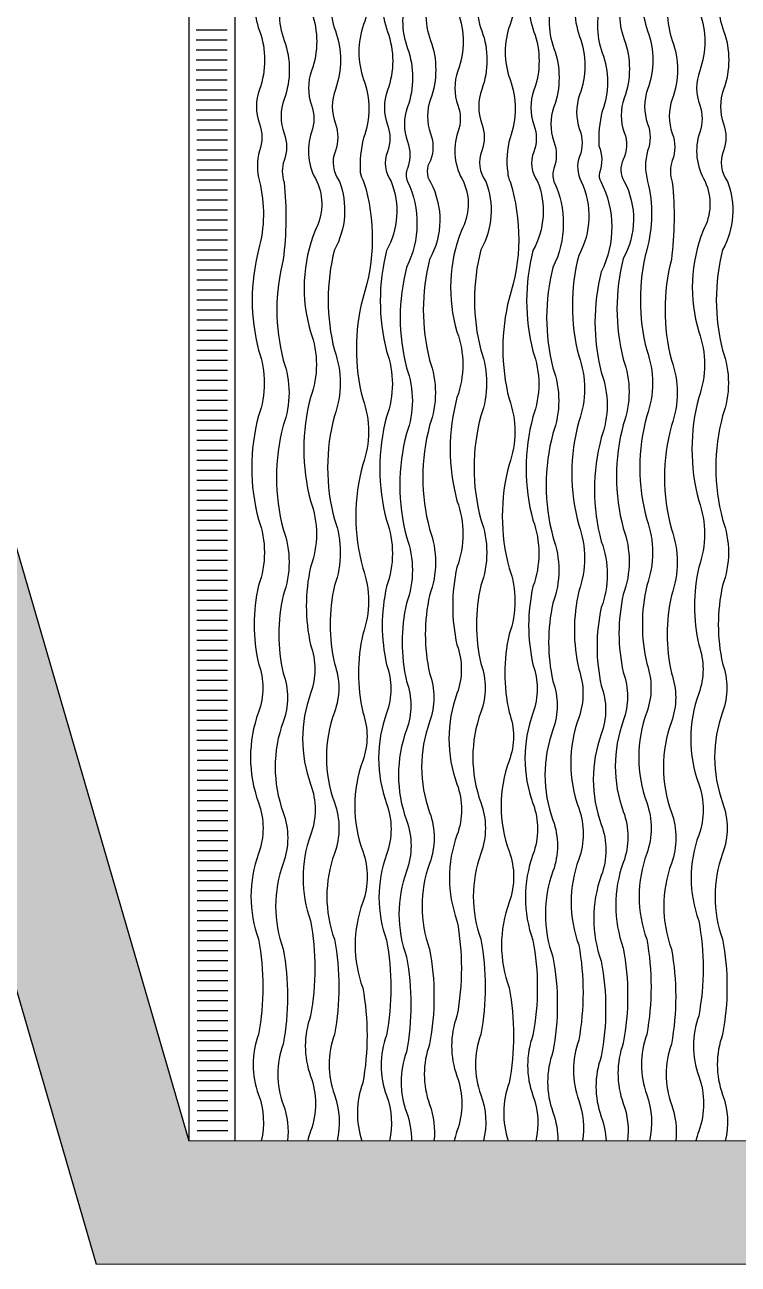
# Model space of a CAD drawing. Header units: metres. Extents: x -442 to 316, y -503 to 125.
# Drawn here: x -22.815 to -20.5, y -20.13 to -16.108 of the extents above; entities that cross this region are included whole.
import ezdxf

# ---------------------------------------------------------------- set-up
doc = ezdxf.new("R2010")
doc.units = ezdxf.units.M
doc.layers.add('FLOATING-WINDOWS', color=2, linetype='Continuous', plot=False)
for name, color, linetype in [('SRAFA', 251, 'Continuous'), ('ZARIZOVAKY', 251, 'Continuous'), ('ZDIVO', 1, 'Continuous')]:
    doc.layers.add(name, color=color, linetype=linetype)

msp = doc.modelspace()

# ---------------------------------------------------------------- hatches: boundary and pattern name
at = {"layer": 'SRAFA', "linetype": 'Continuous', "lineweight": 0}
msp.add_hatch(color=256, dxfattribs=at).paths.add_polyline_path([(-23.53234, -7.535777), (-23.53234, -7.935777), (-25.180584, -7.935777), (-25.180584, -8.035777), (-23.53234, -8.035777), (-23.53234, -8.635777), (-23.53234, -10.315777), (-24.13234, -10.315777), (-24.13234, -10.615777), (-18.63234, -10.615777), (-18.63234, -19.730238), (-22.28234, -19.730238), (-23.176403, -16.659124), (-23.560907, -16.769383), (-22.583758, -20.130238), (-18.23234, -20.130238), (-18.23234, -10.315777), (-23.23234, -10.315777), (-23.23234, -7.535777)])

# ---------------------------------------------------------------- linework, layer by layer
at = {"layer": 'FLOATING-WINDOWS', "linetype": 'Continuous', "lineweight": 0, "flags": 128}
msp.add_lwpolyline([(-25.738807, -9.515582), (-23.53234, -9.515582), (-23.53234, -10.315777), (-24.13234, -10.315777), (-24.13234, -10.615777), (-18.63234, -10.615777), (-18.63234, -19.730238), (-22.28234, -19.730238), (-23.176403, -16.659124), (-23.406579, -16.724055), (-24.19839, -13.917132, 0.46797345), (-25.123326, -13.437702), (-25.584384, -10.615777), (-25.559053, -10.615777), (-25.738807, -9.515582)], format="xyb", close=True, dxfattribs=at)
at = {"layer": 'FLOATING-WINDOWS', "linetype": 'Continuous', "lineweight": 0}
msp.add_lwpolyline([(-22.13234, -10.615777), (-18.63234, -10.615777), (-18.63234, -19.730238), (-22.13234, -19.730238)], close=True, dxfattribs=at)
at = {"layer": 'SRAFA', "linetype": 'Continuous'}
for p, q in [((-22.13234, -19.730238), (-22.13234, -12.52013)), ((-22.258447, -16.123815), (-22.158447, -16.123815)), ((-22.258447, -16.156293), (-22.158447, -16.156293)), ((-22.258447, -16.188772), (-22.158447, -16.188772)), ((-22.258447, -16.221251), (-22.158447, -16.221251)), ((-22.258447, -16.25373), (-22.158447, -16.25373)), ((-22.258447, -16.286208), (-22.158447, -16.286208)), ((-22.258447, -16.318687), (-22.158447, -16.318687)), ((-22.258447, -16.351166), (-22.158447, -16.351166)), ((-22.258447, -16.383645), (-22.158447, -16.383645)), ((-22.25734, -16.416124), (-22.15734, -16.416124)), ((-22.25734, -16.448602), (-22.15734, -16.448602)), ((-22.25734, -16.481081), (-22.15734, -16.481081)), ((-22.25734, -16.51356), (-22.15734, -16.51356)), ((-22.25734, -16.546039), (-22.15734, -16.546039)), ((-22.25734, -16.578517), (-22.15734, -16.578517)), ((-22.25734, -16.610996), (-22.15734, -16.610996)), ((-22.25734, -16.643475), (-22.15734, -16.643475)), ((-22.25734, -16.675954), (-22.15734, -16.675954)), ((-22.25734, -16.708432), (-22.15734, -16.708432)), ((-22.25734, -16.740911), (-22.15734, -16.740911)), ((-22.25734, -16.77339), (-22.15734, -16.77339)), ((-22.25734, -16.805869), (-22.15734, -16.805869)), ((-22.25734, -16.838347), (-22.15734, -16.838347)), ((-22.25734, -16.870826), (-22.15734, -16.870826)), ((-22.25734, -16.903305), (-22.15734, -16.903305)), ((-22.25734, -16.935784), (-22.15734, -16.935784)), ((-22.25734, -16.968263), (-22.15734, -16.968263)), ((-22.25734, -17.000741), (-22.15734, -17.000741)), ((-22.25734, -17.03322), (-22.15734, -17.03322)), ((-22.25734, -17.065699), (-22.15734, -17.065699)), ((-22.25734, -17.098178), (-22.15734, -17.098178)), ((-22.25734, -17.130656), (-22.15734, -17.130656)), ((-22.25734, -17.163135), (-22.15734, -17.163135)), ((-22.25734, -17.195614), (-22.15734, -17.195614)), ((-22.25734, -17.228093), (-22.15734, -17.228093)), ((-22.25734, -17.260571), (-22.15734, -17.260571)), ((-22.25734, -17.29305), (-22.15734, -17.29305)), ((-22.25734, -17.325529), (-22.15734, -17.325529)), ((-22.25734, -17.358008), (-22.15734, -17.358008)), ((-22.25734, -17.390487), (-22.15734, -17.390487)), ((-22.25734, -17.422965), (-22.15734, -17.422965)), ((-22.25734, -17.455444), (-22.15734, -17.455444)), ((-22.25734, -17.487923), (-22.15734, -17.487923)), ((-22.25734, -17.520402), (-22.15734, -17.520402)), ((-22.25734, -17.55288), (-22.15734, -17.55288)), ((-22.25734, -17.585359), (-22.15734, -17.585359)), ((-22.25734, -17.617838), (-22.15734, -17.617838)), ((-22.25734, -17.650317), (-22.15734, -17.650317)), ((-22.25734, -17.682795), (-22.15734, -17.682795)), ((-22.25734, -17.715274), (-22.15734, -17.715274)), ((-22.25734, -17.747753), (-22.15734, -17.747753)), ((-22.25734, -17.780232), (-22.15734, -17.780232)), ((-22.25734, -17.812711), (-22.15734, -17.812711)), ((-22.25734, -17.845189), (-22.15734, -17.845189)), ((-22.25734, -17.877668), (-22.15734, -17.877668)), ((-22.25734, -17.910147), (-22.15734, -17.910147)), ((-22.25734, -17.942626), (-22.15734, -17.942626)), ((-22.25734, -17.975104), (-22.15734, -17.975104)), ((-22.25734, -18.007583), (-22.15734, -18.007583)), ((-22.25734, -18.040062), (-22.15734, -18.040062)), ((-22.25734, -18.072541), (-22.15734, -18.072541)), ((-22.25734, -18.105019), (-22.15734, -18.105019)), ((-22.25734, -18.137498), (-22.15734, -18.137498)), ((-22.25734, -18.169977), (-22.15734, -18.169977)), ((-22.25734, -18.202456), (-22.15734, -18.202456)), ((-22.25734, -18.234934), (-22.15734, -18.234934)), ((-22.25734, -18.267413), (-22.15734, -18.267413)), ((-22.25734, -18.299892), (-22.15734, -18.299892)), ((-22.25734, -18.332371), (-22.15734, -18.332371)), ((-22.25734, -18.36485), (-22.15734, -18.36485)), ((-22.25734, -18.397328), (-22.15734, -18.397328)), ((-22.25734, -18.429807), (-22.15734, -18.429807)), ((-22.256234, -18.462286), (-22.156234, -18.462286)), ((-22.256234, -18.494765), (-22.156234, -18.494765)), ((-22.256234, -18.527243), (-22.156234, -18.527243)), ((-22.256234, -18.559722), (-22.156234, -18.559722)), ((-22.256234, -18.592201), (-22.156234, -18.592201)), ((-22.256234, -18.62468), (-22.156234, -18.62468)), ((-22.256234, -18.657158), (-22.156234, -18.657158)), ((-22.256234, -18.689637), (-22.156234, -18.689637)), ((-22.256234, -18.722116), (-22.156234, -18.722116)), ((-22.256234, -18.754595), (-22.156234, -18.754595)), ((-22.256234, -18.787074), (-22.156234, -18.787074)), ((-22.256234, -18.819552), (-22.156234, -18.819552)), ((-22.256234, -18.852031), (-22.156234, -18.852031)), ((-22.256234, -18.88451), (-22.156234, -18.88451)), ((-22.256234, -18.916989), (-22.156234, -18.916989)), ((-22.256234, -18.949467), (-22.156234, -18.949467)), ((-22.256234, -18.981946), (-22.156234, -18.981946)), ((-22.256234, -19.014425), (-22.156234, -19.014425)), ((-22.256234, -19.046904), (-22.156234, -19.046904)), ((-22.256234, -19.079382), (-22.156234, -19.079382)), ((-22.256234, -19.111861), (-22.156234, -19.111861)), ((-22.256234, -19.14434), (-22.156234, -19.14434)), ((-22.256234, -19.176819), (-22.156234, -19.176819)), ((-22.256234, -19.209298), (-22.156234, -19.209298)), ((-22.256234, -19.241776), (-22.156234, -19.241776)), ((-22.256234, -19.274255), (-22.156234, -19.274255)), ((-22.256234, -19.306734), (-22.156234, -19.306734)), ((-22.256234, -19.339213), (-22.156234, -19.339213)), ((-22.256234, -19.371691), (-22.156234, -19.371691)), ((-22.256234, -19.40417), (-22.156234, -19.40417)), ((-22.256234, -19.436649), (-22.156234, -19.436649)), ((-22.256234, -19.469128), (-22.156234, -19.469128)), ((-22.256234, -19.501606), (-22.156234, -19.501606)), ((-22.256234, -19.534085), (-22.156234, -19.534085)), ((-22.256234, -19.566564), (-22.156234, -19.566564)), ((-22.256234, -19.599043), (-22.156234, -19.599043)), ((-22.256234, -19.631522), (-22.156234, -19.631522)), ((-22.256234, -19.664), (-22.156234, -19.664)), ((-22.256234, -19.696479), (-22.156234, -19.696479))]:
    msp.add_line(p, q, dxfattribs=at)
at = {"layer": 'SRAFA', "linetype": 'Continuous', "flags": 128}
for points in [[(-21.884643, -11.867609, 0.11028975), (-21.884643, -12.120486, -0.1768325), (-21.884643, -12.278203, 0.1768325), (-21.884643, -12.571953, -0.1768325), (-21.884643, -12.737557, 0.1768325), (-21.884643, -13.015461, -0.0913995), (-21.884643, -13.324022, 0.1768325), (-21.884643, -13.519916, -0.1768325), (-21.884643, -13.698472, 0.1768325), (-21.884643, -13.871831, -0.15410988), (-21.884643, -14.184381, 0.1768325), (-21.884643, -14.364914, -0.1768325), (-21.884643, -14.500076, 0.1768325), (-21.884643, -14.713332, -0.1768325), (-21.884643, -15.078585, 0.1768325), (-21.884643, -15.236945, -0.1768325), (-21.884643, -15.519731, 0.1768325), (-21.884643, -15.708126, -0.1768325), (-21.884643, -15.888818, 0.1768325), (-21.884643, -16.066839, -0.1768325), (-21.884643, -16.256871, 0.1768325), (-21.884643, -16.368759, -0.1768325), (-21.884643, -16.456308, 0.22054268), (-21.867116, -16.615777, 5.65506899)], [(-21.715538, -11.870645, -0.1768325), (-21.715538, -12.085535, 0.11028975), (-21.715538, -12.338412, -0.1768325), (-21.715538, -12.496129, 0.1768325), (-21.715538, -12.789879, -0.1768325), (-21.715538, -12.955483, 0.1768325), (-21.715538, -13.233387, -0.0913995), (-21.715538, -13.541948, 0.1768325), (-21.715538, -13.737842, -0.1768325), (-21.715538, -13.916398, 0.1768325), (-21.715538, -14.089757, -0.15410988), (-21.715538, -14.402307, 0.1768325), (-21.715538, -14.58284, -0.1768325), (-21.715538, -14.718002, 0.1768325), (-21.715538, -14.931258, -0.1768325), (-21.715538, -15.296511, 0.1768325), (-21.715538, -15.454871, -0.1768325), (-21.715538, -15.737657, 0.1768325), (-21.715538, -15.926052, -0.1768325), (-21.715538, -16.106744, 0.1768325), (-21.715538, -16.284765, -0.1768325), (-21.715538, -16.474797, 0.0773221), (-21.726588, -16.586685, 0.08286002), (-21.715538, -16.615777, -0.0587582)], [(-21.409591, -11.867609, 0.11028975), (-21.409591, -12.120486, -0.1768325), (-21.409591, -12.278203, 0.1768325), (-21.409591, -12.571953, -0.1768325), (-21.409591, -12.737557, 0.1768325), (-21.409591, -13.015461, -0.0913995), (-21.409591, -13.324022, 0.1768325), (-21.409591, -13.519916, -0.1768325), (-21.409591, -13.698472, 0.1768325), (-21.409591, -13.871831, -0.15410988), (-21.409591, -14.184381, 0.1768325), (-21.409591, -14.364914, -0.1768325), (-21.409591, -14.500076, 0.1768325), (-21.409591, -14.713332, -0.1768325), (-21.409591, -15.078585, 0.1768325), (-21.409591, -15.236945, -0.1768325), (-21.409591, -15.519731, 0.1768325), (-21.409591, -15.708126, -0.1768325), (-21.409591, -15.888818, 0.1768325), (-21.409591, -16.066839, -0.1768325), (-21.409591, -16.256871, 0.1768325), (-21.409591, -16.368759, -0.1768325), (-21.409591, -16.456308, 0.22054268), (-21.392064, -16.615777, 5.65506899)], [(-21.240486, -11.870645, -0.1768325), (-21.240486, -12.085535, 0.11028975), (-21.240486, -12.338412, -0.1768325), (-21.240486, -12.496129, 0.1768325), (-21.240486, -12.789879, -0.1768325), (-21.240486, -12.955483, 0.1768325), (-21.240486, -13.233387, -0.0913995), (-21.240486, -13.541948, 0.1768325), (-21.240486, -13.737842, -0.1768325), (-21.240486, -13.916398, 0.1768325), (-21.240486, -14.089757, -0.15410988), (-21.240486, -14.402307, 0.1768325), (-21.240486, -14.58284, -0.1768325), (-21.240486, -14.718002, 0.1768325), (-21.240486, -14.931258, -0.1768325), (-21.240486, -15.296511, 0.1768325), (-21.240486, -15.454871, -0.1768325), (-21.240486, -15.737657, 0.1768325), (-21.240486, -15.926052, -0.1768325), (-21.240486, -16.106744, 0.1768325), (-21.240486, -16.284765, -0.1768325), (-21.240486, -16.474797, 0.10914305), (-21.248005, -16.586685, 0.11412488), (-21.239888, -16.617711, -0.0587582)], [(-20.625151, -11.867609, 0.11028975), (-20.625151, -12.120486, -0.1768325), (-20.625151, -12.278203, 0.1768325), (-20.625151, -12.571953, -0.1768325), (-20.625151, -12.737557, 0.1768325), (-20.625151, -13.015461, -0.0913995), (-20.625151, -13.324022, 0.1768325), (-20.625151, -13.519916, -0.1768325), (-20.625151, -13.698472, 0.1768325), (-20.625151, -13.871831, -0.15410988), (-20.625151, -14.184381, 0.1768325), (-20.625151, -14.364914, -0.1768325), (-20.625151, -14.500076, 0.1768325), (-20.625151, -14.713332, -0.1768325), (-20.625151, -15.078585, 0.1768325), (-20.625151, -15.236945, -0.1768325), (-20.625151, -15.519731, 0.1768325), (-20.625151, -15.708126, -0.1768325), (-20.625151, -15.888818, 0.1768325), (-20.625151, -16.066839, -0.1768325), (-20.625151, -16.256871, 0.1768325), (-20.625151, -16.368759, -0.1768325), (-20.625151, -16.456308, 0.22054268), (-20.607625, -16.615777, 5.65506899)], [(-22.053571, -11.927826, 0.11028975), (-22.053571, -12.180703, -0.1768325), (-22.053571, -12.338419, 0.1768325), (-22.053571, -12.63217, -0.1768325), (-22.053571, -12.797774, 0.1768325), (-22.053571, -13.075677, -0.0913995), (-22.053571, -13.384239, 0.1768325), (-22.053571, -13.580133, -0.1768325), (-22.053571, -13.758689, 0.1768325), (-22.053571, -13.932047, -0.15410988), (-22.053571, -14.244598, 0.1768325), (-22.053571, -14.425131, -0.1768325), (-22.053571, -14.560293, 0.1768325), (-22.053571, -14.773549, -0.1768325), (-22.053571, -15.138801, 0.1768325), (-22.053571, -15.297162, -0.1768325), (-22.053571, -15.579947, 0.1768325), (-22.053571, -15.768343, -0.1768325), (-22.053571, -15.949034, 0.1768325), (-22.053571, -16.127056, -0.1768325), (-22.053571, -16.317088, 0.1768325), (-22.053571, -16.428975, -0.1768325), (-22.053571, -16.516525, 0.13717421), (-22.053571, -16.615777)], [(-21.807255, -11.927826, 0.11028975), (-21.807255, -12.180703, -0.1768325), (-21.807255, -12.338419, 0.1768325), (-21.807255, -12.63217, -0.1768325), (-21.807255, -12.797774, 0.1768325), (-21.807255, -13.075677, -0.0913995), (-21.807255, -13.384239, 0.1768325), (-21.807255, -13.580133, -0.1768325), (-21.807255, -13.758689, 0.1768325), (-21.807255, -13.932047, -0.15410988), (-21.807255, -14.244598, 0.1768325), (-21.807255, -14.425131, -0.1768325), (-21.807255, -14.560293, 0.1768325), (-21.807255, -14.773549, -0.1768325), (-21.807255, -15.138801, 0.1768325), (-21.807255, -15.297162, -0.1768325), (-21.807255, -15.579947, 0.1768325), (-21.807255, -15.768343, -0.1768325), (-21.807255, -15.949034, 0.1768325), (-21.807255, -16.127056, -0.1768325), (-21.807255, -16.317088, 0.1768325), (-21.807255, -16.428975, -0.1768325), (-21.807255, -16.516525, 0.26246864), (-21.794412, -16.615777)], [(-21.638152, -11.930694, 0.11028975), (-21.638152, -12.183571, -0.1768325), (-21.638152, -12.341287, 0.1768325), (-21.638152, -12.635038, -0.1768325), (-21.638152, -12.800642, 0.1768325), (-21.638152, -13.078545, -0.0913995), (-21.638152, -13.387107, 0.1768325), (-21.638152, -13.583001, -0.1768325), (-21.638152, -13.761557, 0.1768325), (-21.638152, -13.934915, -0.15410988), (-21.638152, -14.247466, 0.1768325), (-21.638152, -14.427999, -0.1768325), (-21.638152, -14.563161, 0.1768325), (-21.638152, -14.776417, -0.1768325), (-21.638152, -15.141669, 0.1768325), (-21.638152, -15.30003, -0.1768325), (-21.638152, -15.582815, 0.1768325), (-21.638152, -15.771211, -0.1768325), (-21.638152, -15.951902, 0.1768325), (-21.638152, -16.129924, -0.1768325), (-21.638152, -16.319956, 0.1768325), (-21.638152, -16.431843, -0.1768325), (-21.638152, -16.519393, 0.25763467), (-21.626421, -16.615777)], [(-21.332203, -11.927826, 0.11028975), (-21.332203, -12.180703, -0.1768325), (-21.332203, -12.338419, 0.1768325), (-21.332203, -12.63217, -0.1768325), (-21.332203, -12.797774, 0.1768325), (-21.332203, -13.075677, -0.0913995), (-21.332203, -13.384239, 0.1768325), (-21.332203, -13.580133, -0.1768325), (-21.332203, -13.758689, 0.1768325), (-21.332203, -13.932047, -0.15410988), (-21.332203, -14.244598, 0.1768325), (-21.332203, -14.425131, -0.1768325), (-21.332203, -14.560293, 0.1768325), (-21.332203, -14.773549, -0.1768325), (-21.332203, -15.138801, 0.1768325), (-21.332203, -15.297162, -0.1768325), (-21.332203, -15.579947, 0.1768325), (-21.332203, -15.768343, -0.1768325), (-21.332203, -15.949034, 0.1768325), (-21.332203, -16.127056, -0.1768325), (-21.332203, -16.317088, 0.1768325), (-21.332203, -16.428975, -0.1768325), (-21.332203, -16.516525, 0.26246864), (-21.31936, -16.615777)], [(-21.1631, -11.930694, 0.11028975), (-21.1631, -12.183571, -0.1768325), (-21.1631, -12.341287, 0.1768325), (-21.1631, -12.635038, -0.1768325), (-21.1631, -12.800642, 0.1768325), (-21.1631, -13.078545, -0.0913995), (-21.1631, -13.387107, 0.1768325), (-21.1631, -13.583001, -0.1768325), (-21.1631, -13.761557, 0.1768325), (-21.1631, -13.934915, -0.15410988), (-21.1631, -14.247466, 0.1768325), (-21.1631, -14.427999, -0.1768325), (-21.1631, -14.563161, 0.1768325), (-21.1631, -14.776417, -0.1768325), (-21.1631, -15.141669, 0.1768325), (-21.1631, -15.30003, -0.1768325), (-21.1631, -15.582815, 0.1768325), (-21.1631, -15.771211, -0.1768325), (-21.1631, -15.951902, 0.1768325), (-21.1631, -16.129924, -0.1768325), (-21.1631, -16.319956, 0.1768325), (-21.1631, -16.431843, -0.1768325), (-21.1631, -16.519393, 0.25763467), (-21.151368, -16.615777)], [(-21.01471, -11.946134, 0.11028975), (-21.01471, -12.199011, -0.1768325), (-21.01471, -12.356727, 0.1768325), (-21.01471, -12.650478, -0.1768325), (-21.01471, -12.816082, 0.1768325), (-21.01471, -13.093985, -0.0913995), (-21.01471, -13.402546, 0.1768325), (-21.01471, -13.598441, -0.1768325), (-21.01471, -13.776996, 0.1768325), (-21.01471, -13.950355, -0.15410988), (-21.01471, -14.262906, 0.1768325), (-21.01471, -14.443439, -0.1768325), (-21.01471, -14.578601, 0.1768325), (-21.01471, -14.791856, -0.1768325), (-21.01471, -15.157109, 0.1768325), (-21.01471, -15.31547, -0.1768325), (-21.01471, -15.598255, 0.1768325), (-21.01471, -15.78665, -0.1768325), (-21.01471, -15.967342, 0.1768325), (-21.01471, -16.145364, -0.1768325), (-21.01471, -16.335396, 0.1768325), (-21.01471, -16.447283, -0.1768325), (-21.01471, -16.534832, 0.21873872), (-21.009646, -16.615777)], [(-20.794079, -11.927826, 0.11028975), (-20.794079, -12.180703, -0.1768325), (-20.794079, -12.338419, 0.1768325), (-20.794079, -12.63217, -0.1768325), (-20.794079, -12.797774, 0.1768325), (-20.794079, -13.075677, -0.0913995), (-20.794079, -13.384239, 0.1768325), (-20.794079, -13.580133, -0.1768325), (-20.794079, -13.758689, 0.1768325), (-20.794079, -13.932047, -0.15410988), (-20.794079, -14.244598, 0.1768325), (-20.794079, -14.425131, -0.1768325), (-20.794079, -14.560293, 0.1768325), (-20.794079, -14.773549, -0.1768325), (-20.794079, -15.138801, 0.1768325), (-20.794079, -15.297162, -0.1768325), (-20.794079, -15.579947, 0.1768325), (-20.794079, -15.768343, -0.1768325), (-20.794079, -15.949034, 0.1768325), (-20.794079, -16.127056, -0.1768325), (-20.794079, -16.317088, 0.1768325), (-20.794079, -16.428975, -0.1768325), (-20.794079, -16.516525, 0.13717421), (-20.794079, -16.615777)], [(-20.547764, -11.927826, 0.11028975), (-20.547764, -12.180703, -0.1768325), (-20.547764, -12.338419, 0.1768325), (-20.547764, -12.63217, -0.1768325), (-20.547764, -12.797774, 0.1768325), (-20.547764, -13.075677, -0.0913995), (-20.547764, -13.384239, 0.1768325), (-20.547764, -13.580133, -0.1768325), (-20.547764, -13.758689, 0.1768325), (-20.547764, -13.932047, -0.15410988), (-20.547764, -14.244598, 0.1768325), (-20.547764, -14.425131, -0.1768325), (-20.547764, -14.560293, 0.1768325), (-20.547764, -14.773549, -0.1768325), (-20.547764, -15.138801, 0.1768325), (-20.547764, -15.297162, -0.1768325), (-20.547764, -15.579947, 0.1768325), (-20.547764, -15.768343, -0.1768325), (-20.547764, -15.949034, 0.1768325), (-20.547764, -16.127056, -0.1768325), (-20.547764, -16.317088, 0.1768325), (-20.547764, -16.428975, -0.1768325), (-20.547764, -16.516525, 0.26246864), (-20.53492, -16.615777)], [(-21.973494, -11.959368, 0.11028975), (-21.973494, -12.212245, -0.1768325), (-21.973494, -12.369962, 0.1768325), (-21.973494, -12.663712, -0.1768325), (-21.973494, -12.829316, 0.1768325), (-21.973494, -13.10722, -0.0913995), (-21.973494, -13.415781, 0.1768325), (-21.973494, -13.611675, -0.1768325), (-21.973494, -13.790231, 0.1768325), (-21.973494, -13.96359, -0.15410988), (-21.973494, -14.27614, 0.1768325), (-21.973494, -14.456673, -0.1768325), (-21.973494, -14.591835, 0.1768325), (-21.973494, -14.805091, -0.1768325), (-21.973494, -15.170344, 0.1768325), (-21.973494, -15.328704, -0.1768325), (-21.973494, -15.61149, 0.1768325), (-21.973494, -15.799885, -0.1768325), (-21.973494, -15.980577, 0.1768325), (-21.973494, -16.158598, -0.1768325), (-21.973494, -16.34863, 0.1768325), (-21.973494, -16.460518, -0.1768325), (-21.973494, -16.548067, 0.1768325), (-21.973494, -16.618819, 5.65506899)], [(-21.573315, -11.984869, 0.11028975), (-21.573315, -12.237746, -0.1768325), (-21.573315, -12.395462, 0.1768325), (-21.573315, -12.689213, -0.1768325), (-21.573315, -12.854817, 0.1768325), (-21.573315, -13.13272, -0.0913995), (-21.573315, -13.441282, 0.1768325), (-21.573315, -13.637176, -0.1768325), (-21.573315, -13.815732, 0.1768325), (-21.573315, -13.98909, -0.15410988), (-21.573315, -14.301641, 0.1768325), (-21.573315, -14.482174, -0.1768325), (-21.573315, -14.617336, 0.1768325), (-21.573315, -14.830592, -0.1768325), (-21.573315, -15.195844, 0.1768325), (-21.573315, -15.354205, -0.1768325), (-21.573315, -15.63699, 0.1768325), (-21.573315, -15.825386, -0.1768325), (-21.573315, -16.006077, 0.1768325), (-21.573315, -16.184099, -0.1768325), (-21.573315, -16.374131, 0.1768325), (-21.573315, -16.486018, -0.1768325), (-21.573315, -16.573567, 0.19610001), (-21.573315, -16.615777, 5.65506899)], [(-21.498441, -11.959368, 0.11028975), (-21.498441, -12.212245, -0.1768325), (-21.498441, -12.369962, 0.1768325), (-21.498441, -12.663712, -0.1768325), (-21.498441, -12.829316, 0.1768325), (-21.498441, -13.10722, -0.0913995), (-21.498441, -13.415781, 0.1768325), (-21.498441, -13.611675, -0.1768325), (-21.498441, -13.790231, 0.1768325), (-21.498441, -13.96359, -0.15410988), (-21.498441, -14.27614, 0.1768325), (-21.498441, -14.456673, -0.1768325), (-21.498441, -14.591835, 0.1768325), (-21.498441, -14.805091, -0.1768325), (-21.498441, -15.170344, 0.1768325), (-21.498441, -15.328704, -0.1768325), (-21.498441, -15.61149, 0.1768325), (-21.498441, -15.799885, -0.1768325), (-21.498441, -15.980577, 0.1768325), (-21.498441, -16.158598, -0.1768325), (-21.498441, -16.34863, 0.1768325), (-21.498441, -16.460518, -0.1768325), (-21.498441, -16.548067, 0.31345184), (-21.498441, -16.618819, 5.65506899)], [(-21.098263, -11.984869, 0.11028975), (-21.098263, -12.237746, -0.1768325), (-21.098263, -12.395462, 0.1768325), (-21.098263, -12.689213, -0.1768325), (-21.098263, -12.854817, 0.1768325), (-21.098263, -13.13272, -0.0913995), (-21.098263, -13.441282, 0.1768325), (-21.098263, -13.637176, -0.1768325), (-21.098263, -13.815732, 0.1768325), (-21.098263, -13.98909, -0.15410988), (-21.098263, -14.301641, 0.1768325), (-21.098263, -14.482174, -0.1768325), (-21.098263, -14.617336, 0.1768325), (-21.098263, -14.830592, -0.1768325), (-21.098263, -15.195844, 0.1768325), (-21.098263, -15.354205, -0.1768325), (-21.098263, -15.63699, 0.1768325), (-21.098263, -15.825386, -0.1768325), (-21.098263, -16.006077, 0.1768325), (-21.098263, -16.184099, -0.1768325), (-21.098263, -16.374131, 0.1768325), (-21.098263, -16.486018, -0.1768325), (-21.098263, -16.573567, 0.17690161), (-21.098263, -16.615777, 5.65506899)], [(-20.870021, -11.956325, 0.11028975), (-20.870021, -12.209203, -0.1768325), (-20.870021, -12.366919, 0.1768325), (-20.870021, -12.660669, -0.1768325), (-20.870021, -12.826274, 0.1768325), (-20.870021, -13.104177, -0.0913995), (-20.870021, -13.412738, 0.1768325), (-20.870021, -13.608633, -0.1768325), (-20.870021, -13.787188, 0.1768325), (-20.870021, -13.960547, -0.15410988), (-20.870021, -14.273098, 0.1768325), (-20.870021, -14.45363, -0.1768325), (-20.870021, -14.588792, 0.1768325), (-20.870021, -14.802048, -0.1768325), (-20.870021, -15.167301, 0.1768325), (-20.870021, -15.325662, -0.1768325), (-20.870021, -15.608447, 0.1768325), (-20.870021, -15.796842, -0.1768325), (-20.870021, -15.977534, 0.1768325), (-20.870021, -16.155556, -0.1768325), (-20.870021, -16.345588, 0.1768325), (-20.870021, -16.457475, -0.21510528), (-20.87351, -16.545024, 0.2494926), (-20.870021, -16.615777, 5.65506899)], [(-20.714002, -11.959368, 0.11028975), (-20.714002, -12.212245, -0.1768325), (-20.714002, -12.369962, 0.1768325), (-20.714002, -12.663712, -0.1768325), (-20.714002, -12.829316, 0.1768325), (-20.714002, -13.10722, -0.0913995), (-20.714002, -13.415781, 0.1768325), (-20.714002, -13.611675, -0.1768325), (-20.714002, -13.790231, 0.1768325), (-20.714002, -13.96359, -0.15410988), (-20.714002, -14.27614, 0.1768325), (-20.714002, -14.456673, -0.1768325), (-20.714002, -14.591835, 0.1768325), (-20.714002, -14.805091, -0.1768325), (-20.714002, -15.170344, 0.1768325), (-20.714002, -15.328704, -0.1768325), (-20.714002, -15.61149, 0.1768325), (-20.714002, -15.799885, -0.1768325), (-20.714002, -15.980577, 0.1768325), (-20.714002, -16.158598, -0.1768325), (-20.714002, -16.34863, 0.1768325), (-20.714002, -16.460518, -0.1768325), (-20.714002, -16.548067, 0.1768325), (-20.714002, -16.618819, 5.65506899)], [(-20.941347, -11.999141, 0.11028975), (-20.941347, -12.252019, -0.1768325), (-20.941347, -12.409735, 0.1768325), (-20.941347, -12.703485, -0.1768325), (-20.941347, -12.86909, 0.1768325), (-20.941347, -13.146993, -0.0913995), (-20.941347, -13.455554, 0.1768325), (-20.941347, -13.651449, -0.1768325), (-20.941347, -13.830004, 0.1768325), (-20.941347, -14.003363, -0.15410988), (-20.941347, -14.315914, 0.1768325), (-20.941347, -14.496446, -0.1768325), (-20.941347, -14.631608, 0.1768325), (-20.941347, -14.844864, -0.1768325), (-20.941347, -15.210117, 0.1768325), (-20.941347, -15.368478, -0.1768325), (-20.941347, -15.651263, 0.1768325), (-20.941347, -15.839658, -0.1768325), (-20.941347, -16.02035, 0.1768325), (-20.941347, -16.198372, -0.1768325), (-20.941347, -16.388404, 0.07921408), (-20.952186, -16.500291, -0.18143638), (-20.950134, -16.58784, 0.23448804), (-20.94624, -16.615777, 0.06957736)], [(-22.053571, -16.615777, -0.12857926), (-22.056616, -16.837761, 0.12559297), (-22.056616, -17.164073, -0.1768325), (-22.056616, -17.376991, 0.13179204), (-22.056616, -17.712936, -0.1768325), (-22.056616, -17.927826, 0.11028975), (-22.056616, -18.180703, -0.1768325), (-22.056616, -18.338419, 0.1768325), (-22.056616, -18.63217, -0.1768325), (-22.056616, -18.797774, 0.1768325), (-22.056616, -19.075677, -0.0913995), (-22.056616, -19.384239, 0.1768325), (-22.056616, -19.580133, -0.14752671), (-22.048034, -19.730238, -0.14752671)], [(-21.973494, -16.618819), (-21.973494, -16.618819, -0.05687489), (-21.976539, -16.869303, 0.12559297), (-21.976539, -17.195615, -0.1768325), (-21.976539, -17.408533, 0.13179204), (-21.976539, -17.744478, -0.1768325), (-21.976539, -17.959368, 0.11028975), (-21.976539, -18.212245, -0.1768325), (-21.976539, -18.369962, 0.1768325), (-21.976539, -18.663712, -0.1768325), (-21.976539, -18.829316, 0.1768325), (-21.976539, -19.10722, -0.0913995), (-21.976539, -19.415781, 0.1768325), (-21.976539, -19.611675, -0.11621309), (-21.962404, -19.730238, -0.11621309)], [(-21.867116, -16.615777), (-21.867116, -16.615777, -0.23405102), (-21.873313, -16.775193, 0.16783327), (-21.887688, -17.103856, -0.1768325), (-21.887688, -17.316774, 0.13179204), (-21.887688, -17.652719, -0.1768325), (-21.887688, -17.867609, 0.11028975), (-21.887688, -18.120486, -0.1768325), (-21.887688, -18.278203, 0.1768325), (-21.887688, -18.571953, -0.1768325), (-21.887688, -18.737557, 0.1768325), (-21.887688, -19.015461, -0.0913995), (-21.887688, -19.324022, 0.1768325), (-21.887688, -19.519916, -0.1768325), (-21.887688, -19.698472, 0.03277153), (-21.896978, -19.730238, 0.03277153)], [(-21.794412, -16.615777, -0.22128567), (-21.8103, -16.837761, 0.12559297), (-21.8103, -17.164073, -0.1768325), (-21.8103, -17.376991, 0.13179204), (-21.8103, -17.712936, -0.1768325), (-21.8103, -17.927826, 0.11028975), (-21.8103, -18.180703, -0.1768325), (-21.8103, -18.338419, 0.1768325), (-21.8103, -18.63217, -0.1768325), (-21.8103, -18.797774, 0.1768325), (-21.8103, -19.075677, -0.0913995), (-21.8103, -19.384239, 0.1768325), (-21.8103, -19.580133, -0.14752671), (-21.801719, -19.730238, -0.14752671)], [(-21.715538, -16.615777), (-21.715538, -16.615777, -0.15592875), (-21.718583, -16.99547, 0.12559297), (-21.718583, -17.321782, -0.1768325), (-21.718583, -17.5347, 0.13179204), (-21.718583, -17.870645, -0.1768325), (-21.718583, -18.085535, 0.11028975), (-21.718583, -18.338412, -0.1768325), (-21.718583, -18.496129, 0.1768325), (-21.718583, -18.789879, -0.1768325), (-21.718583, -18.955483, 0.1768325), (-21.718583, -19.233387, -0.0913995), (-21.718583, -19.541948, 0.16957046), (-21.721238, -19.730238, 0.16957046)], [(-21.626421, -16.615777, -0.22434616), (-21.641197, -16.840628, 0.12559297), (-21.641197, -17.166941, -0.1768325), (-21.641197, -17.379859, 0.13179204), (-21.641197, -17.715804, -0.1768325), (-21.641197, -17.930694, 0.11028975), (-21.641197, -18.183571, -0.1768325), (-21.641197, -18.341287, 0.1768325), (-21.641197, -18.635038, -0.1768325), (-21.641197, -18.800642, 0.1768325), (-21.641197, -19.078545, -0.0913995), (-21.641197, -19.387107, 0.1768325), (-21.641197, -19.583001, -0.14463762), (-21.631943, -19.730238, -0.14463762)], [(-21.573315, -16.615777), (-21.573315, -16.615777, -0.23018048), (-21.57636, -16.894803, 0.12559297), (-21.57636, -17.221116, -0.1768325), (-21.57636, -17.434033, 0.13179204), (-21.57636, -17.769979, -0.1768325), (-21.57636, -17.984869, 0.11028975), (-21.57636, -18.237746, -0.1768325), (-21.57636, -18.395462, 0.1768325), (-21.57636, -18.689213, -0.1768325), (-21.57636, -18.854817, 0.1768325), (-21.57636, -19.13272, -0.0913995), (-21.57636, -19.441282, 0.1768325), (-21.57636, -19.637176, -0.09139929), (-21.5606, -19.730238, -0.09139929)], [(-21.498441, -16.618819), (-21.498441, -16.618819, -0.25260046), (-21.501486, -16.869303, 0.12559297), (-21.501486, -17.195615, -0.1768325), (-21.501486, -17.408533, 0.13179204), (-21.501486, -17.744478, -0.1768325), (-21.501486, -17.959368, 0.11028975), (-21.501486, -18.212245, -0.1768325), (-21.501486, -18.369962, 0.1768325), (-21.501486, -18.663712, -0.1768325), (-21.501486, -18.829316, 0.1768325), (-21.501486, -19.10722, -0.0913995), (-21.501486, -19.415781, 0.1768325), (-21.501486, -19.611675, -0.11621309), (-21.487351, -19.730238, -0.11621309)], [(-21.392064, -16.615777), (-21.392064, -16.615777, -0.23405102), (-21.39826, -16.775193, 0.16783327), (-21.412635, -17.103856, -0.1768325), (-21.412635, -17.316774, 0.13179204), (-21.412635, -17.652719, -0.1768325), (-21.412635, -17.867609, 0.11028975), (-21.412635, -18.120486, -0.1768325), (-21.412635, -18.278203, 0.1768325), (-21.412635, -18.571953, -0.1768325), (-21.412635, -18.737557, 0.1768325), (-21.412635, -19.015461, -0.0913995), (-21.412635, -19.324022, 0.1768325), (-21.412635, -19.519916, -0.1768325), (-21.412635, -19.698472, 0.03277153), (-21.421926, -19.730238, 0.03277153)], [(-21.31936, -16.615777, -0.22128567), (-21.335248, -16.837761, 0.12559297), (-21.335248, -17.164073, -0.1768325), (-21.335248, -17.376991, 0.13179204), (-21.335248, -17.712936, -0.1768325), (-21.335248, -17.927826, 0.11028975), (-21.335248, -18.180703, -0.1768325), (-21.335248, -18.338419, 0.1768325), (-21.335248, -18.63217, -0.1768325), (-21.335248, -18.797774, 0.1768325), (-21.335248, -19.075677, -0.0913995), (-21.335248, -19.384239, 0.1768325), (-21.335248, -19.580133, -0.14752671), (-21.326667, -19.730238, -0.14752671)], [(-21.240486, -16.615777), (-21.240486, -16.615777, -0.15592875), (-21.243531, -16.99547, 0.12559297), (-21.243531, -17.321782, -0.1768325), (-21.243531, -17.5347, 0.13179204), (-21.243531, -17.870645, -0.1768325), (-21.243531, -18.085535, 0.11028975), (-21.243531, -18.338412, -0.1768325), (-21.243531, -18.496129, 0.1768325), (-21.243531, -18.789879, -0.1768325), (-21.243531, -18.955483, 0.1768325), (-21.243531, -19.233387, -0.0913995), (-21.243531, -19.541948, 0.16957046), (-21.246186, -19.730238, 0.16957046)], [(-21.151368, -16.615777, -0.22434616), (-21.166144, -16.840628, 0.12559297), (-21.166144, -17.166941, -0.1768325), (-21.166144, -17.379859, 0.13179204), (-21.166144, -17.715804, -0.1768325), (-21.166144, -17.930694, 0.11028975), (-21.166144, -18.183571, -0.1768325), (-21.166144, -18.341287, 0.1768325), (-21.166144, -18.635038, -0.1768325), (-21.166144, -18.800642, 0.1768325), (-21.166144, -19.078545, -0.0913995), (-21.166144, -19.387107, 0.1768325), (-21.166144, -19.583001, -0.14463762), (-21.156891, -19.730238, -0.14463762)], [(-21.098263, -16.615777), (-21.098263, -16.615777, -0.23018048), (-21.101307, -16.894803, 0.12559297), (-21.101307, -17.221116, -0.1768325), (-21.101307, -17.434033, 0.13179204), (-21.101307, -17.769979, -0.1768325), (-21.101307, -17.984869, 0.11028975), (-21.101307, -18.237746, -0.1768325), (-21.101307, -18.395462, 0.1768325), (-21.101307, -18.689213, -0.1768325), (-21.101307, -18.854817, 0.1768325), (-21.101307, -19.13272, -0.0913995), (-21.101307, -19.441282, 0.1768325), (-21.101307, -19.637176, -0.09139929), (-21.085548, -19.730238, -0.09139929)], [(-21.009646, -16.615777, -0.24115448), (-21.017755, -16.856068, 0.12559297), (-21.017755, -17.182381, -0.1768325), (-21.017755, -17.395298, 0.13179204), (-21.017755, -17.731243, -0.1768325), (-21.017755, -17.946134, 0.11028975), (-21.017755, -18.199011, -0.1768325), (-21.017755, -18.356727, 0.1768325), (-21.017755, -18.650478, -0.1768325), (-21.017755, -18.816082, 0.1768325), (-21.017755, -19.093985, -0.0913995), (-21.017755, -19.402546, 0.1768325), (-21.017755, -19.598441, -0.12924022), (-21.005463, -19.730238, -0.12924022)], [(-20.94624, -16.615777), (-20.94624, -16.615777, -0.23844131), (-20.944391, -16.909076, 0.12559297), (-20.944391, -17.235389, -0.1768325), (-20.944391, -17.448306, 0.13179204), (-20.944391, -17.784251, -0.1768325), (-20.944391, -17.999141, 0.11028975), (-20.944391, -18.252019, -0.1768325), (-20.944391, -18.409735, 0.1768325), (-20.944391, -18.703485, -0.1768325), (-20.944391, -18.86909, 0.1768325), (-20.944391, -19.146993, -0.0913995), (-20.944391, -19.455554, 0.1768325), (-20.944391, -19.651449, -0.07759192), (-20.928816, -19.730238, -0.07759192)], [(-20.870021, -16.615777), (-20.870021, -16.615777, -0.25260046), (-20.873066, -16.86626, 0.12559297), (-20.873066, -17.192573, -0.1768325), (-20.873066, -17.40549, 0.13179204), (-20.873066, -17.741435, -0.1768325), (-20.873066, -17.956325, 0.11028975), (-20.873066, -18.209203, -0.1768325), (-20.873066, -18.366919, 0.1768325), (-20.873066, -18.660669, -0.1768325), (-20.873066, -18.826274, 0.1768325), (-20.873066, -19.104177, -0.0913995), (-20.873066, -19.412738, 0.1768325), (-20.873066, -19.608633, -0.11919665), (-20.859294, -19.730238, -0.11919665)], [(-20.794079, -16.615777, -0.12857926), (-20.797124, -16.837761, 0.12559297), (-20.797124, -17.164073, -0.1768325), (-20.797124, -17.376991, 0.13179204), (-20.797124, -17.712936, -0.1768325), (-20.797124, -17.927826, 0.11028975), (-20.797124, -18.180703, -0.1768325), (-20.797124, -18.338419, 0.1768325), (-20.797124, -18.63217, -0.1768325), (-20.797124, -18.797774, 0.1768325), (-20.797124, -19.075677, -0.0913995), (-20.797124, -19.384239, 0.1768325), (-20.797124, -19.580133, -0.14752671), (-20.788543, -19.730238, -0.14752671)], [(-20.714002, -16.618819), (-20.714002, -16.618819, -0.05687489), (-20.717047, -16.869303, 0.12559297), (-20.717047, -17.195615, -0.1768325), (-20.717047, -17.408533, 0.13179204), (-20.717047, -17.744478, -0.1768325), (-20.717047, -17.959368, 0.11028975), (-20.717047, -18.212245, -0.1768325), (-20.717047, -18.369962, 0.1768325), (-20.717047, -18.663712, -0.1768325), (-20.717047, -18.829316, 0.1768325), (-20.717047, -19.10722, -0.0913995), (-20.717047, -19.415781, 0.1768325), (-20.717047, -19.611675, -0.11621309), (-20.702912, -19.730238, -0.11621309)], [(-20.607625, -16.615777), (-20.607625, -16.615777, -0.23405102), (-20.613821, -16.775193, 0.16783327), (-20.628196, -17.103856, -0.1768325), (-20.628196, -17.316774, 0.13179204), (-20.628196, -17.652719, -0.1768325), (-20.628196, -17.867609, 0.11028975), (-20.628196, -18.120486, -0.1768325), (-20.628196, -18.278203, 0.1768325), (-20.628196, -18.571953, -0.1768325), (-20.628196, -18.737557, 0.1768325), (-20.628196, -19.015461, -0.0913995), (-20.628196, -19.324022, 0.1768325), (-20.628196, -19.519916, -0.1768325), (-20.628196, -19.698472, 0.03277153), (-20.637487, -19.730238, 0.03277153)], [(-20.53492, -16.615777, -0.22128567), (-20.550809, -16.837761, 0.12559297), (-20.550809, -17.164073, -0.1768325), (-20.550809, -17.376991, 0.13179204), (-20.550809, -17.712936, -0.1768325), (-20.550809, -17.927826, 0.11028975), (-20.550809, -18.180703, -0.1768325), (-20.550809, -18.338419, 0.1768325), (-20.550809, -18.63217, -0.1768325), (-20.550809, -18.797774, 0.1768325), (-20.550809, -19.075677, -0.0913995), (-20.550809, -19.384239, 0.1768325), (-20.550809, -19.580133, -0.14752671), (-20.542227, -19.730238, -0.14752671)]]:
    msp.add_lwpolyline(points, format="xyb", dxfattribs=at)
at = {"layer": 'ZARIZOVAKY', "linetype": 'Continuous'}
msp.add_line((-22.28234, -12.52013), (-22.28234, -19.730238), dxfattribs=at)
at = {"layer": 'ZDIVO', "linetype": 'ByBlock'}
for p, q in [((-23.176403, -16.659124), (-22.28234, -19.730238)), ((-23.560907, -16.769383), (-22.583758, -20.130238))]:
    msp.add_line(p, q, dxfattribs=at)
at = {"layer": 'ZDIVO', "linetype": 'Continuous', "lineweight": 0}
for p, q in [((-18.63234, -19.730238), (-22.28234, -19.730238)), ((-18.23234, -20.130238), (-22.583758, -20.130238))]:
    msp.add_line(p, q, dxfattribs=at)

doc.saveas('drawing.dxf')
